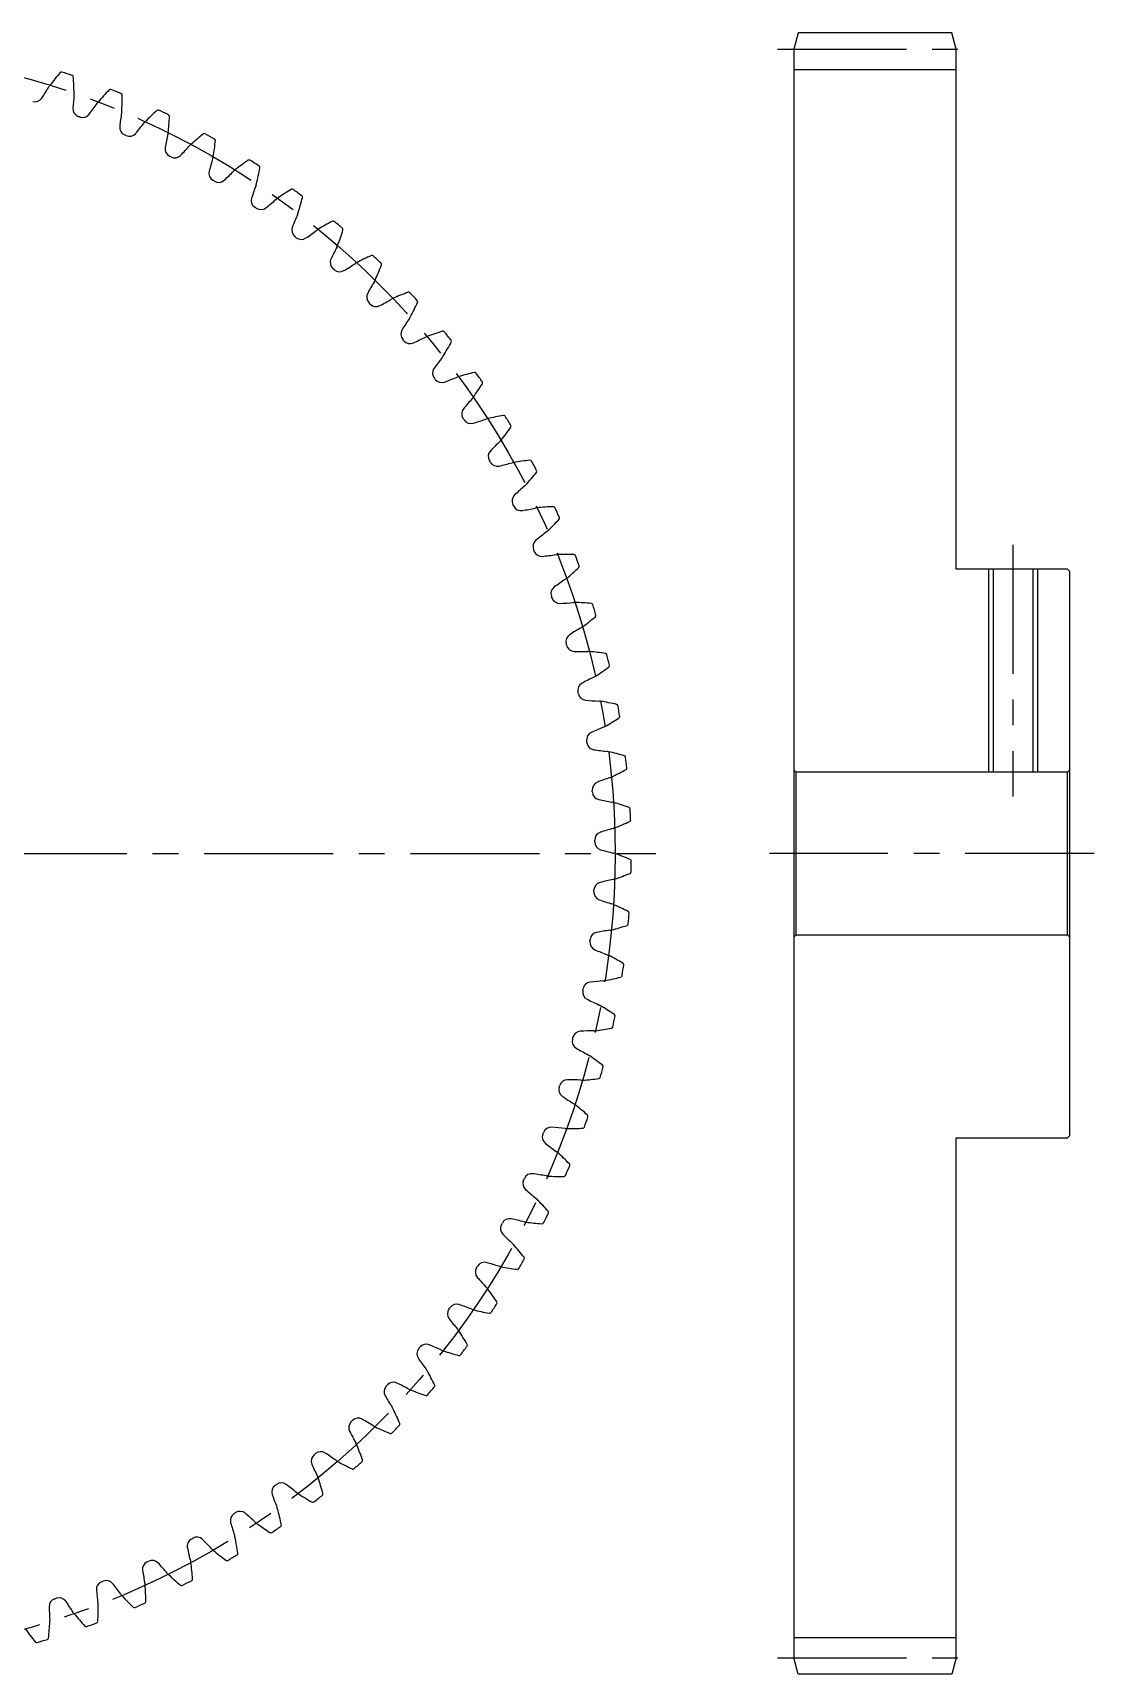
# Model space of a CAD drawing. Extents: x -3 to 259, y -8 to 215.
# Drawn here: x 128.3 to 259, y 10 to 212 of the extents above; entities that cross this region are included whole.
import ezdxf

# ---------------------------------------------------------------- set-up
doc = ezdxf.new("R2010")
doc.units = 0
doc.header["$LTSCALE"] = 0.5
doc.linetypes.add('CENTER', pattern=[50.8, 31.75, -6.35, 6.35, -6.35])
for name, color, linetype in [('MSM_CENTER', 1, 'CENTER'), ('MSM_CONTINUOUS', 7, 'CONTINUOUS'), ('MSM_NARROW', 5, 'CONTINUOUS')]:
    doc.layers.add(name, color=color, linetype=linetype)

msp = doc.modelspace()

# ---------------------------------------------------------------- linework, layer by layer
at = {"layer": 'MSM_CENTER'}
for p, q in [((220, 210), (244, 210)), ((249, 149), (249, 118)), ((-3, 111), (205, 111)), ((259, 111), (219, 111)), ((220, 12), (244, 12))]:
    msp.add_line(p, q, dxfattribs=at)
msp.add_circle((101, 111), 99, dxfattribs=at)
at = {"layer": 'MSM_CONTINUOUS'}
for p, q in [((222.54, 212), (222, 210)), ((241.46, 212), (222.54, 212)), ((242, 210), (241.46, 212)), ((222, 210), (222, 12)), ((242, 146), (242, 210)), ((222, 207.5), (242, 207.5)), ((255.7, 146), (242, 146)), ((246.54, 146), (246.54, 121)), ((251.46, 146), (251.46, 121)), ((256, 145.7), (255.7, 146)), ((256, 76.3), (256, 145.7)), ((222, 121.3), (222.3, 121)), ((255.7, 121), (256, 121.3)), ((222.3, 101), (222.3, 121)), ((255.7, 121), (222.3, 121)), ((255.7, 101), (255.7, 121)), ((222.3, 101), (222, 100.7)), ((222.3, 101), (255.7, 101)), ((256, 100.7), (255.7, 101)), ((242, 76), (255.7, 76)), ((242, 12), (242, 76)), ((255.7, 76), (256, 76.3)), ((222, 14.5), (242, 14.5)), ((222.54, 10), (222, 12)), ((242, 12), (241.46, 10)), ((241.46, 10), (222.54, 10))]:
    msp.add_line(p, q, dxfattribs=at)
for centre, radius, start, end in [((156.66, 185.55), 33, 139.2208, 142.7273), ((131.82, 206.97), 0.2, 72.1976, 139.2208), ((101, 111), 101, 71.4387, 72.1976), ((133.09, 206.56), 0.2, 4.4155, 71.4388), ((100.38, 204.03), 33, 0.9091, 4.4155), ((96.22, 225.56), 39.6, 326.9663, 329.354), ((131.72, 204.53), 1.66, 142.7273, 149.3901), ((172.77, 200.42), 39.6, 174.2824, 176.6701), ((131.72, 204.53), 1.66, 354.2462, 0.9091), ((161.27, 181.87), 33, 135.5845, 139.0909), ((137.84, 204.83), 0.2, 68.5613, 135.5844), ((101, 111), 101, 67.8024, 68.5613), ((139.08, 204.33), 0.2, 0.7794, 67.8025), ((106.29, 203.88), 33, 357.2727, 0.7792), ((128.58, 204.52), 1, 253.5693, 326.9663), ((134.24, 202.66), 1, 176.6701, 250.067), ((103.49, 225.63), 39.6, 323.3299, 325.7176), ((137.59, 202.39), 1.66, 139.0909, 145.7538), ((178.3, 195.68), 39.6, 170.646, 173.0337), ((137.59, 202.39), 1.66, 350.6099, 357.2727), ((165.64, 177.9), 33, 131.9481, 135.4545), ((143.72, 202.3), 0.2, 64.9249, 131.948), ((101, 111), 101, 64.166, 64.9249), ((101, 111), 96.5, 69.933, 70.067), ((134.45, 202.58), 1, 249.933, 323.3299), ((139.99, 200.37), 1, 173.0338, 246.4307), ((110.76, 225.24), 39.6, 319.6935, 322.0812), ((143.31, 199.89), 1.66, 135.4546, 142.1174), ((112.17, 203.36), 33, 353.6364, 357.1428), ((144.93, 201.73), 0.2, 357.143, 64.1661), ((101, 111), 96.5, 66.2966, 66.4307), ((140.2, 200.27), 1, 246.2966, 319.6935), ((183.52, 190.61), 39.6, 167.0097, 169.3974), ((143.31, 199.89), 1.66, 346.9735, 353.6364), ((117.99, 224.4), 39.6, 316.0572, 318.4449), ((148.86, 197.03), 1.66, 131.8182, 138.481), ((169.76, 173.67), 33, 128.3117, 131.8182), ((149.42, 199.41), 0.2, 61.2886, 128.3117), ((101, 111), 101, 60.5296, 61.2886), ((118, 202.47), 33, 350, 353.5065), ((150.59, 198.76), 0.2, 353.5065, 60.5297), ((145.58, 197.71), 1, 169.3974, 242.7943), ((101, 111), 96.5, 62.6602, 62.7943), ((145.78, 197.61), 1, 242.6602, 316.0572), ((188.4, 185.22), 39.6, 163.3733, 165.761), ((148.86, 197.03), 1.66, 343.3372, 350), ((173.59, 169.18), 33, 124.6754, 128.1818), ((154.93, 196.16), 0.2, 57.6522, 124.6753), ((101, 111), 101, 56.8933, 57.6522), ((150.99, 194.71), 1, 165.761, 239.158), ((125.14, 223.09), 39.6, 312.4208, 314.8085), ((154.22, 193.82), 1.66, 128.1819, 134.8447), ((123.77, 201.2), 33, 346.3636, 349.8701), ((156.06, 195.44), 0.2, 349.8703, 56.8934), ((101, 111), 96.5, 59.0239, 59.158), ((151.18, 194.59), 1, 239.0239, 312.4209), ((192.93, 179.52), 39.6, 159.7369, 162.1246), ((154.22, 193.82), 1.66, 339.7008, 346.3637), ((177.14, 164.46), 33, 121.039, 124.5455), ((160.23, 192.57), 0.2, 54.0158, 121.0389), ((101, 111), 101, 53.2569, 54.0158), ((161.3, 191.77), 0.2, 346.2337, 53.257), ((156.19, 191.37), 1, 162.1247, 235.5216), ((101, 111), 96.5, 55.3875, 55.5216), ((156.38, 191.24), 1, 235.3875, 308.7845), ((132.2, 221.33), 39.6, 308.7845, 311.1722), ((159.37, 190.27), 1.66, 124.5455, 131.2083), ((129.44, 199.58), 33, 342.7273, 346.2337), ((161.18, 187.71), 1, 158.4883, 231.8852), ((197.09, 173.56), 39.6, 156.1006, 158.4883), ((159.37, 190.27), 1.66, 336.0644, 342.7273), ((180.38, 159.53), 33, 117.4026, 120.9091), ((165.28, 188.64), 0.2, 50.3795, 117.4026), ((101, 111), 101, 49.6205, 50.3795), ((166.3, 187.79), 0.2, 342.5974, 49.6206), ((101, 111), 96.5, 51.7511, 51.8852), ((161.36, 187.57), 1, 231.7511, 305.1481), ((139.14, 219.13), 39.6, 305.1481, 307.5358), ((164.28, 186.41), 1.66, 120.9091, 127.5719), ((135, 197.6), 33, 339.0909, 342.5974), ((165.92, 183.74), 1, 154.8519, 228.2489), ((200.87, 167.34), 39.6, 152.4642, 154.8519), ((164.28, 186.41), 1.66, 332.4281, 339.0909), ((183.29, 154.39), 33, 113.7663, 117.2727), ((170.08, 184.41), 0.2, 46.7431, 113.7662), ((101, 111), 101, 45.9842, 46.7431), ((101, 111), 96.5, 48.1148, 48.2489), ((166.09, 183.59), 1, 228.1148, 301.5118), ((145.92, 216.49), 39.6, 301.5117, 303.8994), ((168.93, 182.25), 1.66, 117.2728, 123.9356), ((140.43, 195.27), 33, 335.4545, 338.961), ((171.04, 183.49), 0.2, 338.961, 45.9843), ((170.41, 179.48), 1, 151.2156, 224.6125), ((204.24, 160.89), 39.6, 148.8278, 151.2155), ((168.93, 182.25), 1.66, 328.7917, 335.4546), ((185.88, 149.09), 33, 110.1299, 113.6364), ((174.59, 179.88), 0.2, 43.1067, 110.1298), ((101, 111), 101, 42.3478, 43.1067), ((101, 111), 96.5, 44.4784, 44.6125), ((170.57, 179.31), 1, 224.4784, 297.8754), ((152.52, 213.43), 39.6, 297.8754, 300.2631), ((173.32, 177.8), 1.66, 113.6364, 120.2992), ((145.69, 192.6), 33, 331.8182, 335.3246), ((175.5, 178.9), 0.2, 335.3246, 42.3479), ((207.19, 154.24), 39.6, 145.1915, 147.5792), ((173.32, 177.8), 1.66, 325.1553, 331.8182), ((174.61, 174.94), 1, 147.5792, 220.9761), ((101, 111), 96.5, 40.842, 40.9761), ((174.76, 174.76), 1, 220.842, 294.239), ((158.91, 209.96), 39.6, 294.239, 296.6267), ((177.41, 173.07), 1.66, 110, 116.6628), ((188.13, 143.63), 33, 106.4935, 110), ((178.81, 175.08), 0.2, 39.4704, 106.4935), ((150.78, 189.6), 33, 328.1818, 331.6883), ((101, 111), 101, 38.7114, 39.4704), ((179.65, 174.04), 0.2, 331.6885, 38.7115), ((209.72, 147.42), 39.6, 141.5551, 143.9428), ((177.41, 173.07), 1.66, 321.519, 328.1818), ((178.52, 170.14), 1, 143.9429, 217.3398), ((181.19, 168.1), 1.66, 106.3637, 113.0265), ((190.02, 138.03), 33, 102.8572, 106.3636), ((182.72, 170.01), 0.2, 35.8346, 102.8571), ((101, 111), 101, 35.0751, 35.834), ((101, 111), 96.5, 37.2057, 37.3398), ((178.66, 169.96), 1, 217.2057, 290.6027), ((165.07, 206.09), 39.6, 290.6026, 292.9903), ((155.66, 186.28), 33, 324.5455, 328.0519), ((183.49, 168.92), 0.2, 328.0521, 35.0752), ((182.11, 165.1), 1, 140.3065, 213.7034), ((211.81, 140.45), 39.6, 137.9188, 140.3065), ((181.19, 168.1), 1.66, 317.8826, 324.5455), ((101, 111), 96.5, 33.5693, 33.7034), ((182.24, 164.91), 1, 213.5693, 286.9663), ((170.97, 201.83), 39.6, 286.9663, 289.354), ((184.65, 162.9), 1.66, 102.7273, 109.3901), ((191.55, 132.33), 33, 99.2208, 102.7273), ((186.3, 164.71), 0.2, 32.1976, 99.2208), ((101, 111), 101, 31.4387, 32.1976), ((187, 163.58), 0.2, 324.4155, 31.4388), ((213.46, 133.36), 39.6, 134.2824, 136.6701), ((184.65, 162.9), 1.66, 314.2462, 320.9091), ((160.33, 182.66), 33, 320.9091, 324.4155), ((185.38, 159.85), 1, 136.6701, 210.067), ((101, 111), 96.5, 29.933, 30.067), ((185.49, 159.65), 1, 209.933, 283.3299), ((176.59, 197.21), 39.6, 283.3299, 285.7176), ((187.77, 157.49), 1.66, 99.0909, 105.7538), ((192.73, 126.55), 33, 95.5845, 99.0909), ((164.75, 178.76), 33, 317.2727, 320.7792), ((189.53, 159.19), 0.2, 28.5613, 95.5844), ((101, 111), 101, 27.8024, 28.5613), ((190.16, 158.02), 0.2, 320.7794, 27.8025), ((214.65, 126.18), 39.6, 130.646, 133.0337), ((187.77, 157.49), 1.66, 310.6099, 317.2727), ((188.31, 154.4), 1, 133.0338, 206.4307), ((101, 111), 96.5, 26.2966, 26.4307), ((188.41, 154.19), 1, 206.2966, 279.6935), ((181.91, 192.24), 39.6, 279.6935, 282.0812), ((190.55, 151.9), 1.66, 95.4546, 102.1174), ((193.53, 120.7), 33, 91.9481, 95.4545), ((192.41, 153.48), 0.2, 24.9249, 91.948), ((101, 111), 101, 24.166, 24.9249), ((168.92, 174.58), 33, 313.6364, 317.1428), ((192.97, 152.27), 0.2, 317.1428, 24.1661), ((190.89, 148.77), 1, 129.3974, 202.7943), ((215.38, 118.95), 39.6, 127.0097, 129.3974), ((190.55, 151.9), 1.66, 306.9735, 313.6364), ((101, 111), 96.5, 22.6602, 22.7943), ((190.97, 148.56), 1, 202.6602, 276.0572), ((186.9, 186.95), 39.6, 276.0572, 278.4449), ((192.96, 146.13), 1.66, 91.8182, 98.481), ((193.96, 114.81), 33, 88.3117, 91.8182), ((194.92, 147.6), 0.2, 21.2886, 88.3117), ((101, 111), 101, 20.5296, 21.2886), ((172.82, 170.14), 33, 310, 313.5065), ((195.4, 146.35), 0.2, 313.5066, 20.5297), ((193.1, 143), 1, 125.761, 199.158), ((215.66, 111.67), 39.6, 123.3733, 125.761), ((192.96, 146.13), 1.66, 303.3372, 310), ((101, 111), 96.5, 19.0239, 19.158), ((193.17, 142.78), 1, 199.0239, 272.4208), ((191.54, 181.35), 39.6, 272.4208, 274.8085), ((195, 140.23), 1.66, 88.1819, 94.8447), ((194.01, 108.91), 33, 84.6754, 88.1818), ((197.05, 141.57), 0.2, 17.6522, 84.6753), ((101, 111), 101, 16.8933, 17.6522), ((176.42, 165.47), 33, 306.3636, 309.8701), ((197.45, 140.29), 0.2, 309.8703, 16.8934), ((194.94, 137.09), 1, 122.1247, 195.5216), ((215.47, 104.4), 39.6, 119.7369, 122.1246), ((195, 140.23), 1.66, 299.7008, 306.3637), ((101, 111), 96.5, 15.3875, 15.5216), ((195, 136.87), 1, 195.3875, 268.7845), ((195.82, 175.46), 39.6, 268.7845, 271.1722), ((196.67, 134.21), 1.66, 84.5455, 91.2083), ((193.69, 103.01), 33, 81.039, 84.5455), ((198.8, 135.41), 0.2, 14.0158, 81.0389), ((101, 111), 101, 13.2569, 14.0158), ((179.73, 160.57), 33, 302.7273, 306.2337), ((199.11, 134.12), 0.2, 306.2337, 13.257), ((196.41, 131.08), 1, 118.4883, 191.8852), ((214.82, 97.15), 39.6, 116.1006, 118.4883), ((196.67, 134.21), 1.66, 296.0644, 302.7273), ((101, 111), 96.5, 11.7511, 11.8852), ((196.46, 130.86), 1, 191.7511, 265.1481), ((199.72, 169.32), 39.6, 265.1481, 267.5358), ((197.95, 128.09), 1.66, 80.9091, 87.5719), ((193, 97.15), 33, 77.4026, 80.9091), ((200.15, 129.16), 0.2, 10.3795, 77.4026), ((182.71, 155.48), 33, 299.0909, 302.5974), ((101, 111), 101, 9.6205, 10.3795), ((200.38, 127.85), 0.2, 302.5974, 9.6206), ((197.49, 124.99), 1, 114.8519, 188.2489), ((213.71, 89.96), 39.6, 112.4642, 114.8519), ((197.95, 128.09), 1.66, 292.4281, 299.0909), ((101, 111), 96.5, 8.1148, 8.2489), ((197.52, 124.76), 1, 188.1148, 261.5118), ((203.22, 162.94), 39.6, 261.5117, 263.8994), ((198.84, 121.91), 1.66, 77.2728, 83.9356), ((191.93, 91.34), 33, 73.7663, 77.2727), ((185.37, 150.21), 33, 295.4545, 298.961), ((201.1, 122.84), 0.2, 6.7431, 73.7662), ((101, 111), 101, 5.9842, 6.7431), ((201.25, 121.51), 0.2, 298.961, 5.9843), ((198.18, 118.84), 1, 111.2156, 184.6125), ((212.15, 82.86), 39.6, 108.8278, 111.2155), ((198.84, 121.91), 1.66, 288.7917, 295.4546), ((101, 111), 96.5, 4.4784, 4.6125), ((198.2, 118.61), 1, 184.4784, 257.8754), ((206.31, 156.35), 39.6, 257.8754, 260.2631), ((199.33, 115.68), 1.66, 73.6364, 80.2992), ((190.5, 85.62), 33, 70.1299, 73.6364), ((201.65, 116.46), 0.2, 3.1067, 70.13), ((101, 111), 101, 2.3478, 3.1067), ((198.49, 112.66), 1, 107.5792, 180.9761), ((210.14, 75.86), 39.6, 105.1915, 107.5792), ((199.33, 115.68), 1.66, 285.1553, 291.8182), ((187.69, 144.78), 33, 291.8182, 295.3246), ((201.72, 115.13), 0.2, 295.3246, 2.3479), ((101, 111), 96.5, 0.842, 0.9761), ((198.49, 112.43), 1, 180.842, 254.239), ((208.97, 149.58), 39.6, 254.239, 256.6267), ((199.43, 109.44), 1.66, 70, 76.6628), ((188.71, 79.99), 33, 66.4935, 70), ((201.8, 110.07), 0.2, 359.4704, 66.4936), ((101, 111), 101, 358.7114, 359.4704), ((198.39, 106.47), 1, 103.9429, 177.3398), ((207.7, 69.01), 39.6, 101.5551, 103.9428), ((199.43, 109.44), 1.66, 281.519, 288.1818), ((189.65, 139.21), 33, 288.1818, 291.6883), ((201.77, 108.73), 0.2, 291.6883, 358.7115), ((198.38, 106.25), 1, 177.2057, 250.6027), ((101, 111), 96.5, 357.2057, 357.3398), ((211.2, 142.66), 39.6, 250.6026, 252.9903), ((199.13, 103.2), 1.66, 66.3637, 73.0265), ((186.57, 74.49), 33, 62.8572, 66.3636), ((201.53, 103.68), 0.2, 355.834, 62.8572), ((101, 111), 101, 355.0751, 355.834), ((197.91, 100.31), 1, 100.3065, 173.7034), ((204.82, 62.33), 39.6, 97.9188, 100.3065), ((199.13, 103.2), 1.66, 277.8826, 284.5455), ((191.26, 133.53), 33, 284.5455, 288.0519), ((201.43, 102.35), 0.2, 288.0519, 355.0752), ((101, 111), 96.5, 353.5693, 353.7034), ((197.89, 100.08), 1, 173.5693, 246.9663), ((212.99, 135.6), 39.6, 246.9663, 249.354), ((198.44, 96.99), 1.66, 62.7273, 69.3901), ((184.08, 69.14), 33, 59.2208, 62.7273), ((101, 111), 101, 351.4387, 352.1976), ((200.87, 97.32), 0.2, 352.1976, 59.2209), ((197.04, 94.18), 1, 96.6701, 170.067), ((201.52, 55.84), 39.6, 94.2824, 96.6701), ((198.44, 96.99), 1.66, 274.2462, 280.9091), ((192.51, 127.76), 33, 280.9091, 284.4155), ((200.68, 95.99), 0.2, 284.4155, 351.4388), ((197, 93.96), 1, 169.933, 243.3299), ((101, 111), 96.5, 349.933, 350.067), ((214.32, 128.45), 39.6, 243.3299, 245.7176), ((197.36, 90.84), 1.66, 59.0909, 65.7538), ((181.26, 63.95), 33, 55.5845, 59.0909), ((101, 111), 101, 347.8024, 348.5613), ((199.8, 91.01), 0.2, 348.5613, 55.5845), ((195.78, 88.12), 1, 93.0338, 166.4307), ((197.82, 49.58), 39.6, 90.646, 93.0337), ((197.36, 90.84), 1.66, 270.6099, 277.2727), ((193.39, 121.92), 33, 277.2727, 280.7792), ((199.52, 89.7), 0.2, 280.7792, 347.8024), ((195.72, 87.9), 1, 166.2966, 239.6936), ((101, 111), 96.5, 346.2966, 346.4307), ((215.2, 121.23), 39.6, 239.6935, 242.0812), ((195.88, 84.77), 1.66, 55.4546, 62.1174), ((178.11, 58.96), 33, 51.9481, 55.4545), ((198.33, 84.78), 0.2, 344.9249, 51.9482), ((194.14, 82.16), 1, 89.3974, 162.7943), ((193.73, 43.56), 39.6, 87.0097, 89.3974), ((195.88, 84.77), 1.66, 266.9735, 273.6364), ((193.9, 116.04), 33, 273.6364, 277.1428), ((197.98, 83.5), 0.2, 277.1428, 344.1661), ((101, 111), 101, 344.166, 344.9249), ((194.07, 81.94), 1, 162.6602, 236.0572), ((101, 111), 96.5, 342.6602, 342.7943), ((215.62, 113.96), 39.6, 236.0572, 238.4449), ((194.03, 78.8), 1.66, 51.8182, 58.481), ((174.66, 54.17), 33, 48.3117, 51.8182), ((196.47, 78.66), 0.2, 341.2886, 48.3118), ((192.12, 76.31), 1, 85.761, 159.158), ((189.27, 37.82), 39.6, 83.3733, 85.761), ((194.03, 78.8), 1.66, 263.3372, 270), ((194.03, 110.14), 33, 270, 273.5065), ((196.04, 77.4), 0.2, 273.5066, 340.5297), ((101, 111), 101, 340.5296, 341.2886), ((192.04, 76.1), 1, 159.0239, 232.4209), ((101, 111), 96.5, 339.0239, 339.158), ((215.58, 106.69), 39.6, 232.4208, 234.8085), ((191.8, 72.97), 1.66, 48.1819, 54.8447), ((170.91, 49.61), 33, 44.6754, 48.1818), ((194.23, 72.67), 0.2, 337.6522, 44.6754), ((189.64, 70.39), 1, 155.3875, 228.7845), ((101, 111), 96.5, 335.3875, 335.5216), ((189.74, 70.6), 1, 82.1247, 155.5216), ((184.45, 32.36), 39.6, 79.7369, 82.1246), ((191.8, 72.97), 1.66, 259.7008, 266.3637), ((193.79, 104.24), 33, 266.3636, 269.8701), ((193.71, 71.44), 0.2, 269.8703, 336.8934), ((101, 111), 101, 336.8933, 337.6522), ((215.07, 99.43), 39.6, 228.7845, 231.1722), ((189.21, 67.28), 1.66, 44.5455, 51.2083), ((166.87, 45.3), 33, 41.039, 44.5455), ((101, 111), 101, 333.2569, 334.0158), ((191.61, 66.84), 0.2, 334.0158, 41.0391), ((186.89, 64.85), 1, 151.7511, 225.1481), ((101, 111), 96.5, 331.7511, 331.8852), ((187, 65.05), 1, 78.4883, 151.8852), ((179.29, 27.23), 39.6, 76.1006, 78.4883), ((189.21, 67.28), 1.66, 256.0644, 262.7273), ((193.17, 98.37), 33, 262.7273, 266.2337), ((191.02, 65.64), 0.2, 266.2339, 333.257), ((214.11, 92.22), 39.6, 225.1481, 227.5358), ((186.25, 61.78), 1.66, 40.9091, 47.5719), ((162.57, 41.26), 33, 37.4026, 40.9091), ((183.91, 59.69), 1, 74.8519, 148.2489), ((173.82, 22.43), 39.6, 72.4642, 74.8519), ((101, 111), 101, 329.6205, 330.3795), ((188.63, 61.18), 0.2, 330.3795, 37.4027), ((183.79, 59.5), 1, 148.1148, 221.5118), ((101, 111), 96.5, 328.1148, 328.2489), ((212.69, 85.08), 39.6, 221.5117, 223.8994), ((186.25, 61.78), 1.66, 252.4281, 259.0909), ((192.19, 92.55), 33, 259.0909, 262.5974), ((187.96, 60.02), 0.2, 262.5976, 329.6206), ((182.96, 56.47), 1.66, 37.2728, 43.9356), ((158.02, 37.49), 33, 33.7663, 37.2727), ((180.35, 54.35), 1, 144.4784, 217.8754), ((101, 111), 96.5, 324.4784, 324.6125), ((180.49, 54.54), 1, 71.2156, 144.6125), ((168.06, 17.99), 39.6, 68.8278, 71.2155), ((182.96, 56.47), 1.66, 248.7917, 255.4546), ((190.83, 86.8), 33, 255.4545, 258.961), ((101, 111), 101, 325.9842, 326.7431), ((185.29, 55.72), 0.2, 326.7431, 33.7663), ((210.82, 78.05), 39.6, 217.8754, 220.2631), ((184.55, 54.61), 0.2, 258.961, 325.9843), ((176.75, 49.61), 1, 67.5792, 140.9761), ((162.02, 13.93), 39.6, 65.1915, 67.5792), ((179.34, 51.38), 1.66, 33.6364, 40.2992), ((153.25, 34.02), 33, 30.1299, 33.6364), ((181.62, 50.49), 0.2, 323.1067, 30.13), ((176.6, 49.43), 1, 140.842, 214.239), ((208.51, 71.15), 39.6, 214.239, 216.6267), ((101, 111), 96.5, 320.842, 320.9761), ((179.34, 51.38), 1.66, 245.1553, 251.8182), ((189.12, 81.15), 33, 251.8182, 255.3246), ((180.81, 49.42), 0.2, 255.3248, 322.3479), ((101, 111), 101, 322.3478, 323.1067), ((175.4, 46.53), 1.66, 30, 36.6628), ((148.26, 30.86), 33, 26.4935, 30), ((172.55, 44.76), 1, 137.2057, 210.6026), ((101, 111), 96.5, 317.2057, 317.3398), ((172.7, 44.93), 1, 63.9429, 137.3398), ((155.74, 10.25), 39.6, 61.5551, 63.9428), ((175.4, 46.53), 1.66, 241.519, 248.1818), ((187.05, 75.63), 33, 248.1818, 251.6883), ((101, 111), 101, 318.7114, 319.4704), ((177.62, 45.5), 0.2, 319.4704, 26.4936), ((205.77, 64.41), 39.6, 210.6026, 212.9903), ((171.16, 41.94), 1.66, 26.3637, 33.0265), ((143.08, 28.03), 33, 22.8572, 26.3636), ((176.74, 44.49), 0.2, 251.6885, 318.7115), ((168.2, 40.36), 1, 133.5693, 206.9663), ((101, 111), 96.5, 313.5693, 313.7034), ((168.37, 40.51), 1, 60.3065, 133.7034), ((149.24, 6.98), 39.6, 57.9188, 60.3065), ((171.16, 41.94), 1.66, 237.8826, 244.5455), ((184.63, 70.24), 33, 244.5455, 248.0519), ((101, 111), 101, 315.0751, 315.834), ((173.31, 40.77), 0.2, 315.834, 22.8572), ((202.6, 57.86), 39.6, 206.9663, 209.354), ((166.64, 37.63), 1.66, 22.7273, 29.3901), ((172.37, 39.82), 0.2, 248.0519, 315.0752), ((163.58, 36.24), 1, 129.933, 203.3299), ((101, 111), 96.5, 309.933, 310.067), ((163.76, 36.38), 1, 56.6701, 130.067), ((142.55, 4.13), 39.6, 54.2824, 56.6701), ((137.73, 25.53), 33, 19.2208, 22.7273), ((168.71, 36.32), 0.2, 312.1976, 19.2209), ((199.03, 51.52), 39.6, 203.3299, 205.7176), ((161.85, 33.62), 1.66, 19.0909, 25.7538), ((166.64, 37.63), 1.66, 234.2462, 240.9091), ((181.88, 65.02), 33, 240.9091, 244.4155), ((167.71, 35.43), 0.2, 244.4155, 311.4388), ((101, 111), 101, 311.4387, 312.1976), ((158.72, 32.42), 1, 126.2966, 199.6935), ((101, 111), 96.5, 306.2966, 306.4307), ((158.9, 32.55), 1, 53.0338, 126.4307), ((135.69, 1.71), 39.6, 50.646, 53.0337), ((161.85, 33.62), 1.66, 230.6099, 237.2727), ((132.24, 23.37), 33, 15.5845, 19.0909), ((195.06, 45.43), 39.6, 199.6935, 202.0812), ((156.82, 29.91), 1.66, 15.4546, 22.1174), ((126.62, 21.56), 33, 11.9481, 15.4545), ((178.8, 59.98), 33, 237.2727, 240.7792), ((162.78, 31.35), 0.2, 240.7792, 307.8024), ((101, 111), 101, 307.8024, 308.5613), ((163.83, 32.18), 0.2, 308.5613, 15.5845), ((153.62, 28.92), 1, 122.6602, 196.0572), ((190.71, 39.59), 39.6, 196.0572, 198.4449), ((101, 111), 96.5, 302.6602, 302.7943), ((153.81, 29.04), 1, 49.3974, 122.7943), ((128.69, -0.27), 39.6, 47.0097, 49.3974), ((156.82, 29.91), 1.66, 226.9735, 233.6364), ((175.4, 55.15), 33, 233.6364, 237.1428), ((158.71, 28.35), 0.2, 304.9249, 11.948), ((148.3, 25.74), 1, 119.0239, 192.4209), ((101, 111), 96.5, 299.0239, 299.158), ((148.5, 25.86), 1, 45.761, 119.158), ((121.57, -1.8), 39.6, 43.3733, 45.761), ((151.57, 26.54), 1.66, 11.8182, 18.481), ((120.89, 20.12), 33, 8.3117, 11.8182), ((157.61, 27.6), 0.2, 237.143, 304.1661), ((101, 111), 101, 304.166, 304.9249), ((186, 34.05), 39.6, 192.4208, 194.8085), ((151.57, 26.54), 1.66, 223.3372, 230), ((171.71, 50.54), 33, 230, 233.5065), ((101, 111), 101, 300.5296, 301.2886), ((153.35, 24.86), 0.2, 301.2886, 8.3117), ((142.8, 22.92), 1, 115.3875, 188.7845), ((180.95, 28.81), 39.6, 188.7845, 191.1722), ((101, 111), 96.5, 295.3875, 295.5216), ((143.01, 23.01), 1, 42.1247, 115.5216), ((114.38, -2.88), 39.6, 39.7369, 42.1246), ((146.11, 23.5), 1.66, 219.7008, 226.3637), ((167.74, 46.18), 33, 226.3636, 229.8701), ((146.11, 23.5), 1.66, 8.1819, 14.8447), ((115.09, 19.04), 33, 4.6754, 8.1818), ((152.2, 24.17), 0.2, 233.5066, 300.5297), ((137.13, 20.44), 1, 111.7511, 185.1481), ((175.58, 23.91), 39.6, 185.1481, 187.5358), ((101, 111), 96.5, 291.7511, 291.8852), ((137.34, 20.53), 1, 38.4883, 111.8852), ((107.13, -3.5), 39.6, 36.1006, 38.4883), ((140.47, 20.81), 1.66, 4.5455, 11.2083), ((109.23, 18.33), 33, 1.039, 4.5455), ((146.59, 21.1), 0.2, 229.8703, 296.8934), ((101, 111), 101, 296.8933, 297.6522), ((147.78, 21.71), 0.2, 297.6522, 4.6754), ((131.31, 18.33), 1, 108.1148, 181.5117), ((169.9, 19.35), 39.6, 181.5117, 183.8994), ((101, 111), 96.5, 288.1148, 288.2489), ((131.53, 18.4), 1, 34.8519, 108.2489), ((99.86, -3.65), 39.6, 32.4642, 34.8519), ((103.34, 18), 33, 357.4026, 0.9091), ((134.67, 18.49), 1.66, 0.9091, 7.5719), ((140.47, 20.81), 1.66, 216.0644, 222.7273), ((163.49, 42.08), 33, 222.7273, 226.2337), ((140.8, 18.39), 0.2, 226.2337, 293.257), ((101, 111), 101, 293.2569, 294.0158), ((142.02, 18.93), 0.2, 294.0158, 1.0391), ((97.43, 18.03), 33, 353.7663, 357.2727), ((128.73, 16.54), 1.66, 357.2728, 3.9356), ((134.67, 18.49), 1.66, 212.4281, 219.0909), ((158.99, 38.25), 33, 219.0909, 222.5974), ((101, 111), 101, 289.6205, 290.3795), ((136.1, 16.51), 0.2, 290.3795, 357.4027), ((154.26, 34.72), 33, 215.4545, 218.961), ((101, 111), 101, 285.9842, 286.7431), ((130.04, 14.47), 0.2, 286.7436, 353.7663), ((134.85, 16.05), 0.2, 222.5974, 289.6206), ((128.76, 14.1), 0.2, 218.961, 285.9843)]:
    msp.add_arc(centre, radius, start, end, dxfattribs=at)
at = {"layer": 'MSM_NARROW'}
for p, q in [((246, 146), (246, 121)), ((252, 146), (252, 121))]:
    msp.add_line(p, q, dxfattribs=at)

doc.saveas('drawing.dxf')
